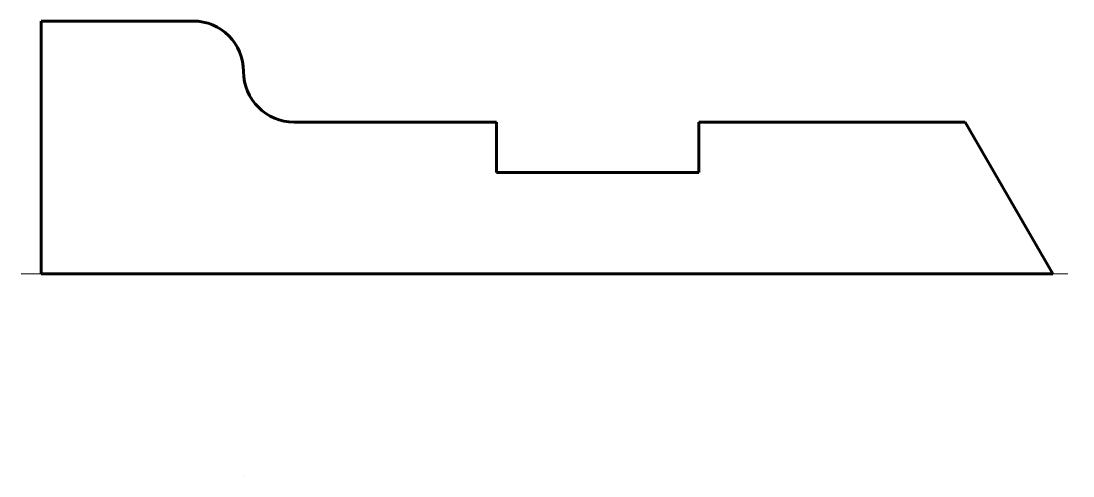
# Model space of a CAD drawing. Header units: millimetres. Extents: x 49 to 153, y 177 to 222.
import ezdxf

# ---------------------------------------------------------------- set-up
doc = ezdxf.new("R2010")
doc.units = ezdxf.units.MM
doc.linetypes.add('K5LT_AXLED', pattern=[12, 7.5, -1.5, 1.5, -1.5])
doc.linetypes.add('K5LT_BASIC', pattern=[0])

msp = doc.modelspace()

# ---------------------------------------------------------------- linework, layer by layer
at = {"color": 150, "linetype": 'K5LT_BASIC', "lineweight": 60, "true_color": 0x0080ff}
for p, q in [((50.73, 222.47), (50.73, 197.47)), ((50.73, 222.47), (65.73, 222.47)), ((70.73, 217.47), (70.73, 217.47)), ((95.73, 212.47), (75.73, 212.47)), ((95.73, 212.47), (95.73, 207.47)), ((115.73, 212.47), (115.73, 207.47)), ((115.73, 212.47), (142.07, 212.47)), ((142.07, 212.47), (150.73, 197.47)), ((95.73, 207.47), (115.73, 207.47)), ((50.73, 197.47), (150.73, 197.47)), ((70.73, 177.47), (70.73, 177.47))]:
    msp.add_line(p, q, dxfattribs=at)
at = {"color": 30, "linetype": 'K5LT_AXLED', "lineweight": 18, "true_color": 0xff8000}
msp.add_line((48.73, 197.47), (152.73, 197.47), dxfattribs=at)
at = {"color": 150, "linetype": 'K5LT_BASIC', "lineweight": 60, "true_color": 0x0080ff}
for centre, start, end in [((65.73, 217.47), 0, 90), ((75.73, 217.47), 180, 270)]:
    msp.add_arc(centre, 5, start, end, dxfattribs=at)

doc.saveas('drawing.dxf')
